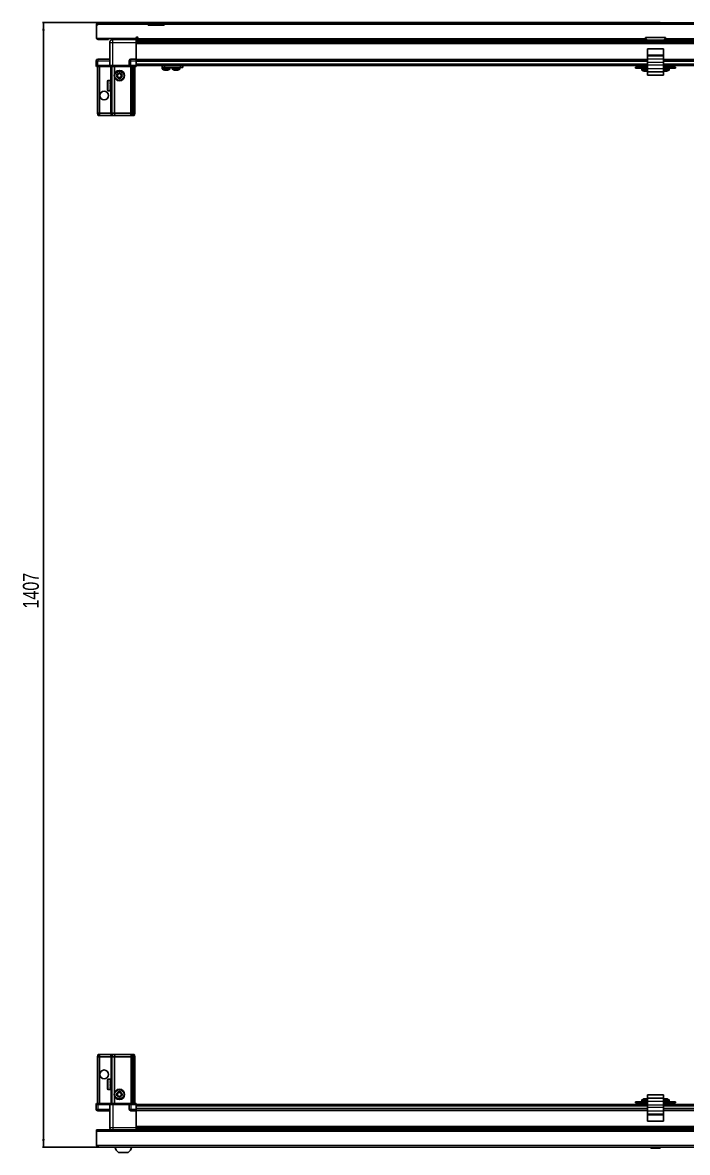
# Model space of a CAD drawing. Header units: millimetres. Extents: x 1219 to 6020, y -1044 to 1906.
# Drawn here: x 1283 to 2115, y -1044 to 369 of the extents above; entities that cross this region are included whole.
import ezdxf

# ---------------------------------------------------------------- set-up
doc = ezdxf.new("R2010")
doc.units = ezdxf.units.MM
doc.layers.add('FORMAT', color=7, linetype='Continuous')
doc.styles.add('SLDTEXTSTYLE0', font='TXT', dxfattribs={"width": 0.75})
doc.dimstyles.new('SLDDIMSTYLE0', dxfattribs={"dimtxt": 20, "dimasz": 10, "dimexe": 0, "dimexo": 0.0625, "dimgap": 5, "dimtad": 2, "dimdec": 1, "dimrnd": 1e-09, "dimzin": 12, "dimdsep": 46, "dimtxsty": 'SLDTEXTSTYLE0', "dimsah": 1, "dimcen": 0.09, "dimadec": 0, "dimazin": 3, "dimtfac": 1, "dimtofl": 0, "dimtmove": 0, "dimatfit": 3, "dimfxl": 0, "dimfrac": 2, "dimtolj": 1, "dimtzin": 12, "dimarcsym": 0})

# ---------------------------------------------------------------- blocks, each defined once
blk = doc.blocks.new('_D_10')
at = {"layer": 'FORMAT'}
for p, q in [((2068.9, 369.4), (1307.7, 369.4)), ((1308.7, 369.4), (1308.7, -1037.6)), ((1377.2, -1037.6), (1307.7, -1037.6))]:
    blk.add_line(p, q, dxfattribs=at)
for points in [[(1308.7, 369.4), (1307.1, 359.4), (1310.2, 359.4)], [(1308.7, -1037.6), (1310.2, -1027.6), (1307.1, -1027.6)]]:
    blk.add_solid(points, dxfattribs=at)
at = {"layer": 'FORMAT', "insert": (1282.9, -363.7), "char_height": 20, "attachment_point": 1, "rotation": 90, "style": 'SLDTEXTSTYLE0'}
blk.add_mtext('1407', dxfattribs=at)

msp = doc.modelspace()

# ---------------------------------------------------------------- linework, layer by layer
at = {"color": 7, "linetype": 'Continuous', "lineweight": 25}
for p, q in [((1376.76, 369.06), (1439.66, 369.06)), ((1400.02, 369.36), (1400.02, 369.06)), ((1400.02, 369.36), (1411.59, 369.36)), ((1411.59, 369.06), (1411.59, 369.36)), ((1439.66, 366.96), (1439.66, 369.06)), ((1439.66, 369.06), (1449.66, 369.06)), ((1449.66, 367.56), (1439.66, 367.56)), ((1449.66, 369.06), (1459.66, 369.06)), ((1459.66, 367.56), (1449.66, 367.56)), ((1459.66, 369.06), (2689.66, 369.06)), ((1459.66, 369.06), (1459.66, 366.96)), ((2068.87, 369.36), (2068.87, 369.06)), ((2068.87, 369.36), (2080.44, 369.36)), ((2080.44, 369.06), (2080.44, 369.36)), ((1376.16, 366.96), (1375.16, 366.96)), ((1375.16, 366.96), (1375.16, 366.06)), ((1375.16, 366.06), (1375.16, 349.56)), ((1376.16, 366.06), (1375.16, 366.06)), ((1376.16, 366.96), (1376.16, 366.06)), ((1439.66, 366.06), (1439.66, 366.96)), ((1459.66, 366.06), (1439.66, 366.06)), ((1459.66, 366.06), (1459.66, 366.96)), ((1375.16, 349.56), (1424.66, 349.56)), ((1377.26, 348.06), (1388.16, 348.06)), ((1390.16, 348.06), (1388.16, 348.06)), ((1390.16, 349.56), (1390.16, 348.06)), ((1391.66, 315.56), (1391.66, 344.56)), ((1395.41, 349.56), (1395.41, 348.06)), ((1424.66, 348.06), (1395.66, 348.06)), ((1421.91, 348.06), (1421.91, 349.56)), ((1424.66, 349.56), (1424.66, 350.41)), ((1424.66, 349.56), (1424.66, 348.06)), ((1424.66, 347.41), (1448.53, 347.41)), ((2724.66, 345.61), (1424.66, 345.61)), ((2724.66, 345.58), (1424.66, 345.58)), ((1424.66, 344.56), (1424.66, 323.56)), ((1426.66, 350.41), (1426.66, 349.66)), ((1426.66, 347.56), (1426.66, 349.66)), ((1426.66, 347.56), (2062.16, 347.56)), ((1443.16, 347.56), (1443.16, 347.41)), ((1443.32, 347.56), (1443.32, 347.41)), ((1443.53, 347.56), (1443.53, 347.41)), ((1444.08, 347.56), (1444.08, 347.41)), ((1444.49, 347.56), (1444.49, 347.41)), ((1445.38, 347.56), (1445.38, 347.41)), ((1445.96, 347.56), (1445.96, 347.41)), ((1447.1, 347.56), (1447.1, 347.41)), ((1447.8, 347.56), (1447.8, 347.41)), ((1448.53, 347.41), (1449.07, 347.41)), ((1449.07, 347.56), (1449.07, 347.41)), ((1449.07, 347.41), (1449.08, 347.41)), ((1449.08, 347.41), (1449.81, 347.41)), ((1449.26, 347.56), (1449.26, 347.41)), ((1449.76, 347.56), (1449.76, 347.41)), ((1449.81, 347.56), (1449.81, 347.41)), ((1449.81, 347.41), (1450.78, 347.41)), ((1449.81, 347.41), (1449.81, 347.41)), ((1450.78, 347.41), (2698.53, 347.41)), ((1451.1, 347.56), (1451.1, 347.41)), ((1451.12, 347.56), (1451.12, 347.41)), ((1451.81, 347.56), (1451.81, 347.41)), ((1452.99, 347.56), (1452.99, 347.41)), ((1453.6, 347.56), (1453.6, 347.41)), ((1454.55, 347.56), (1454.55, 347.41)), ((1455.01, 347.56), (1455.01, 347.41)), ((1455.63, 347.56), (1455.63, 347.41)), ((1455.89, 347.56), (1455.89, 347.41)), ((1456.13, 347.56), (1456.13, 347.41)), ((1456.16, 347.56), (1456.16, 347.41)), ((2087.16, 350.56), (2062.16, 350.56)), ((2062.16, 350.56), (2062.16, 349.66)), ((2062.16, 349.66), (2062.16, 347.56)), ((2084.16, 347.56), (2065.16, 347.56)), ((2087.16, 349.66), (2087.16, 350.56)), ((2087.16, 347.56), (2087.16, 349.66)), ((2087.16, 347.56), (2722.66, 347.56)), ((2084.66, 336.51), (2064.66, 336.51)), ((2064.66, 336.51), (2064.66, 328.78)), ((2064.66, 328.78), (2064.66, 327.34)), ((2064.66, 327.34), (2064.66, 323.57)), ((2084.66, 336.51), (2084.66, 328.78)), ((2084.66, 328.78), (2084.66, 327.34)), ((2084.66, 327.34), (2084.66, 323.57)), ((1374.66, 315.56), (1374.66, 321.56)), ((1374.66, 315.56), (1374.66, 315.22)), ((1376.66, 315.56), (1374.66, 315.56)), ((1374.66, 315.56), (1374.66, 315.22)), ((1374.66, 315.56), (1374.66, 315.56)), ((1374.66, 315.22), (1375.16, 314.36)), ((1374.66, 315.22), (1375.16, 314.36)), ((1375.16, 314.36), (1376.66, 314.36)), ((1376.16, 256.06), (1376.16, 314.36)), ((1391.66, 323.56), (1376.66, 323.56)), ((1376.66, 315.56), (1391.46, 315.56)), ((1391.46, 314.36), (1376.66, 314.36)), ((1378.66, 256.06), (1378.66, 314.36)), ((1391.46, 315.56), (1391.66, 315.56)), ((1391.66, 314.36), (1391.46, 314.36)), ((1391.66, 315.56), (1391.66, 314.36)), ((1391.66, 315.56), (1395.66, 315.56)), ((1395.66, 314.36), (1391.66, 314.36)), ((1394.16, 256.06), (1394.16, 314.36)), ((1395.66, 315.56), (1415.96, 315.56)), ((1415.96, 314.36), (1395.66, 314.36)), ((1397.66, 305.56), (1397.66, 314.36)), ((1415.96, 315.56), (1416.16, 315.56)), ((1416.16, 314.36), (1415.96, 314.36)), ((1416.16, 315.56), (1416.16, 321.56)), ((1416.16, 315.56), (1416.16, 314.36)), ((1418.16, 315.56), (1416.16, 315.56)), ((1416.16, 315.56), (1418.16, 315.56)), ((1416.16, 314.36), (1416.83, 314.36)), ((1424.66, 314.36), (1416.83, 314.36)), ((1424.66, 323.56), (1418.16, 323.56)), ((1418.16, 315.56), (1424.66, 315.56)), ((1418.16, 315.22), (1424.66, 315.22)), ((1419.16, 256.06), (1419.16, 314.36)), ((1420.16, 256.06), (1420.16, 314.36)), ((1421.66, 256.06), (1421.66, 314.36)), ((1423.16, 256.06), (1423.16, 314.36)), ((1424.66, 321.56), (1424.66, 323.56)), ((1424.66, 322.91), (2064.66, 322.91)), ((1424.66, 315.56), (1424.66, 321.56)), ((1424.66, 315.71), (2064.66, 315.71)), ((1424.66, 315.56), (1424.66, 315.22)), ((1424.66, 315.22), (1424.66, 314.36)), ((1457.11, 313.21), (1457.11, 315.71)), ((1460.11, 313.21), (1457.11, 313.21)), ((1457.46, 313.21), (1457.46, 311.3)), ((1460.11, 315.71), (1460.11, 313.21)), ((1480.31, 313.21), (1460.11, 313.21)), ((1466.96, 311.3), (1466.96, 313.21)), ((1469.91, 313.21), (1469.91, 311.3)), ((1469.96, 313.21), (1469.96, 311.3)), ((1479.46, 311.3), (1479.46, 313.21)), ((1480.31, 313.21), (1480.31, 315.71)), ((1483.31, 313.21), (1480.31, 313.21)), ((1483.31, 315.71), (1483.31, 313.21)), ((2049.66, 312.21), (2049.66, 313.71)), ((2049.66, 313.71), (2051.66, 313.71)), ((2051.66, 312.21), (2049.66, 312.21)), ((2051.66, 313.71), (2051.66, 312.21)), ((2051.66, 313.71), (2062.91, 313.71)), ((2051.66, 312.21), (2062.91, 312.21)), ((2057.41, 312.21), (2057.41, 310.3)), ((2059.66, 315.71), (2059.66, 313.71)), ((2062.91, 312.21), (2062.91, 313.71)), ((2062.91, 313.71), (2064.66, 313.71)), ((2064.66, 312.21), (2062.91, 312.21)), ((2064.66, 323.57), (2064.66, 319.24)), ((2064.66, 319.24), (2064.66, 316.01)), ((2064.66, 316.01), (2064.66, 311.69)), ((2064.66, 311.69), (2064.66, 307.71)), ((2084.66, 323.57), (2084.66, 319.24)), ((2084.66, 322.91), (2724.66, 322.91)), ((2084.66, 319.24), (2084.66, 316.01)), ((2084.66, 316.01), (2084.66, 311.69)), ((2084.66, 315.71), (2724.66, 315.71)), ((2084.66, 313.71), (2086.41, 313.71)), ((2086.41, 312.21), (2084.66, 312.21)), ((2084.66, 311.69), (2084.66, 307.71)), ((2086.41, 313.71), (2086.41, 312.21)), ((2086.41, 313.71), (2097.66, 313.71)), ((2086.41, 312.21), (2097.66, 312.21)), ((2089.66, 313.71), (2089.66, 315.71)), ((2091.91, 310.3), (2091.91, 312.21)), ((2097.66, 312.21), (2097.66, 313.71)), ((2097.66, 313.71), (2099.66, 313.71)), ((2099.66, 312.21), (2097.66, 312.21)), ((2099.66, 313.71), (2099.66, 312.21)), ((1392.66, 297.06), (1389.76, 297.06)), ((1392.16, 296.96), (1392.66, 296.96)), ((1392.16, 296.96), (1392.16, 296.8)), ((1392.66, 296.96), (1392.66, 297.06)), ((1392.66, 296.8), (1392.66, 296.96)), ((1397.66, 256.06), (1397.66, 300.56)), ((2084.66, 307.71), (2064.66, 307.71)), ((2064.66, 307.71), (2064.66, 303.71)), ((2084.66, 303.71), (2064.66, 303.71)), ((2084.66, 308.91), (2084.91, 308.83)), ((2084.66, 307.71), (2084.66, 303.71)), ((1388.96, 284.86), (1388.96, 296.26)), ((1389.76, 284.06), (1392.66, 284.06)), ((1392.16, 296.8), (1392.66, 296.8)), ((1392.16, 296.31), (1392.66, 296.31)), ((1392.16, 296.31), (1392.16, 295.93)), ((1392.16, 295.93), (1392.66, 295.93)), ((1392.16, 295.09), (1392.66, 295.09)), ((1392.16, 295.09), (1392.16, 294.53)), ((1392.16, 294.53), (1392.66, 294.53)), ((1392.16, 293.43), (1392.66, 293.43)), ((1392.16, 293.43), (1392.16, 292.75)), ((1392.16, 292.75), (1392.66, 292.75)), ((1392.16, 291.49), (1392.66, 291.49)), ((1392.16, 291.49), (1392.16, 290.75)), ((1392.16, 291.19), (1392.66, 291.19)), ((1392.16, 290.75), (1392.66, 290.75)), ((1392.16, 289.46), (1392.66, 289.46)), ((1392.16, 289.46), (1392.16, 288.74)), ((1392.16, 289.32), (1392.66, 289.32)), ((1392.16, 288.74), (1392.66, 288.74)), ((1392.16, 287.53), (1392.66, 287.53)), ((1392.16, 287.53), (1392.16, 286.9)), ((1392.16, 286.9), (1392.66, 286.9)), ((1392.16, 285.9), (1392.66, 285.9)), ((1392.16, 285.9), (1392.16, 285.42)), ((1392.16, 285.42), (1392.66, 285.42)), ((1392.16, 284.73), (1392.66, 284.73)), ((1392.16, 284.73), (1392.16, 284.44)), ((1392.16, 284.44), (1392.66, 284.44)), ((1392.16, 284.12), (1392.66, 284.12)), ((1392.16, 284.12), (1392.16, 284.06)), ((1392.16, 284.06), (1392.66, 284.06)), ((1392.66, 296.31), (1392.66, 296.8)), ((1392.66, 295.93), (1392.66, 296.31)), ((1392.66, 295.09), (1392.66, 295.93)), ((1392.66, 294.53), (1392.66, 295.09)), ((1392.76, 294.96), (1392.66, 294.96)), ((1392.66, 293.43), (1392.66, 294.53)), ((1392.66, 292.75), (1392.66, 293.43)), ((1392.66, 291.49), (1392.66, 292.75)), ((1392.66, 291.19), (1392.66, 291.49)), ((1392.66, 289.46), (1392.66, 290.75)), ((1392.66, 288.74), (1392.66, 289.32)), ((1392.66, 287.53), (1392.66, 288.74)), ((1392.66, 286.9), (1392.66, 287.53)), ((1392.66, 285.9), (1392.66, 286.9)), ((1392.66, 286.16), (1392.76, 286.16)), ((1392.66, 285.42), (1392.66, 285.9)), ((1392.66, 284.73), (1392.66, 285.42)), ((1392.66, 284.44), (1392.66, 284.73)), ((1392.66, 284.12), (1392.66, 284.44)), ((1392.66, 284.06), (1392.66, 284.12)), ((1392.66, 284.06), (1392.66, 284.06)), ((1392.76, 293.44), (1392.76, 294.96)), ((1392.76, 286.16), (1392.76, 293.44)), ((1393.64, 293.86), (1393.16, 294.56)), ((1393.16, 286.56), (1393.16, 294.56)), ((1393.16, 286.56), (1393.64, 287.25)), ((1394.12, 294.56), (1393.64, 293.86)), ((1393.64, 287.25), (1393.64, 293.86)), ((1393.64, 287.25), (1394.12, 286.56)), ((1394.16, 294.56), (1394.12, 294.56)), ((1394.12, 286.56), (1394.12, 294.56)), ((1394.12, 286.56), (1394.16, 286.56)), ((1378.66, 256.06), (1376.16, 256.06)), ((1376.16, 256.06), (1376.96, 253.06)), ((1393.16, 256.06), (1378.66, 256.06)), ((1378.66, 256.06), (1378.81, 253.06)), ((1394.16, 256.06), (1393.16, 256.06)), ((1397.66, 256.06), (1394.16, 256.06)), ((1394.16, 256.06), (1394.96, 253.06)), ((1418.16, 256.06), (1397.66, 256.06)), ((1397.99, 253.06), (1397.66, 256.06)), ((1419.16, 256.06), (1418.16, 256.06)), ((1420.16, 256.06), (1419.16, 256.06)), ((1419.96, 253.06), (1419.16, 256.06)), ((1421.66, 256.06), (1420.16, 256.06)), ((1420.7, 253.06), (1420.16, 256.06)), ((1421.2, 253.06), (1421.66, 256.06)), ((1423.16, 256.06), (1421.66, 256.06)), ((1422.35, 253.06), (1423.16, 256.06)), ((1376.96, 253.06), (1378.81, 253.06)), ((1378.81, 253.06), (1393.16, 253.06)), ((1393.16, 253.06), (1394.96, 253.06)), ((1394.96, 253.06), (1397.99, 253.06)), ((1397.99, 253.06), (1418.16, 253.06)), ((1418.16, 253.06), (1419.96, 253.06)), ((1419.96, 253.06), (1420.7, 253.06)), ((1420.7, 253.06), (1421.2, 253.06)), ((1421.2, 253.06), (1422.35, 253.06)), ((1376.16, -924.64), (1376.96, -921.64)), ((1376.16, -924.64), (1376.16, -982.94)), ((1378.66, -924.64), (1376.16, -924.64)), ((1376.96, -921.64), (1378.81, -921.64)), ((1378.66, -924.64), (1378.81, -921.64)), ((1378.66, -924.64), (1378.66, -982.94)), ((1393.16, -924.64), (1378.66, -924.64)), ((1378.81, -921.64), (1393.16, -921.64)), ((1393.16, -921.64), (1394.96, -921.64)), ((1394.16, -924.64), (1393.16, -924.64)), ((1394.16, -924.64), (1394.96, -921.64)), ((1394.16, -924.64), (1394.16, -982.94)), ((1397.66, -924.64), (1394.16, -924.64)), ((1394.96, -921.64), (1397.99, -921.64)), ((1397.99, -921.64), (1397.66, -924.64)), ((1397.66, -924.64), (1397.66, -969.14)), ((1418.16, -924.64), (1397.66, -924.64)), ((1397.99, -921.64), (1418.16, -921.64)), ((1418.16, -921.64), (1419.96, -921.64)), ((1419.16, -924.64), (1418.16, -924.64)), ((1419.96, -921.64), (1419.16, -924.64)), ((1419.16, -924.64), (1419.16, -982.94)), ((1420.16, -924.64), (1419.16, -924.64)), ((1419.96, -921.64), (1420.7, -921.64)), ((1420.7, -921.64), (1420.16, -924.64)), ((1420.16, -924.64), (1420.16, -982.94)), ((1421.66, -924.64), (1420.16, -924.64)), ((1420.7, -921.64), (1421.2, -921.64)), ((1421.2, -921.64), (1421.66, -924.64)), ((1421.2, -921.64), (1422.35, -921.64)), ((1421.66, -924.64), (1421.66, -982.94)), ((1423.16, -924.64), (1421.66, -924.64)), ((1422.35, -921.64), (1423.16, -924.64)), ((1423.16, -924.64), (1423.16, -982.94)), ((1388.96, -964.84), (1388.96, -953.44)), ((1392.16, -952.64), (1389.76, -952.64)), ((1392.16, -952.64), (1392.16, -952.65)), ((1392.16, -952.65), (1392.66, -952.65)), ((1392.16, -952.84), (1392.66, -952.84)), ((1392.16, -952.84), (1392.16, -953.06)), ((1392.16, -953.06), (1392.66, -953.06)), ((1392.16, -953.63), (1392.66, -953.63)), ((1392.16, -953.63), (1392.16, -954.06)), ((1392.16, -954.06), (1392.66, -954.06)), ((1392.16, -954.97), (1392.66, -954.97)), ((1392.16, -954.97), (1392.16, -955.56)), ((1392.16, -955.56), (1392.66, -955.56)), ((1392.16, -956.71), (1392.66, -956.71)), ((1392.16, -956.71), (1392.16, -957.41)), ((1392.16, -957.41), (1392.66, -957.41)), ((1392.16, -958.69), (1392.66, -958.69)), ((1392.16, -958.69), (1392.16, -959.43)), ((1392.16, -958.84), (1392.66, -958.84)), ((1392.16, -959.34), (1392.66, -959.34)), ((1392.16, -959.43), (1392.66, -959.43)), ((1392.16, -960.72), (1392.66, -960.72)), ((1392.16, -960.72), (1392.16, -961.42)), ((1392.66, -952.84), (1392.66, -952.65)), ((1392.66, -953.06), (1392.66, -952.84)), ((1392.66, -953.63), (1392.66, -953.06)), ((1392.66, -954.06), (1392.66, -953.63)), ((1392.66, -954.97), (1392.66, -954.06)), ((1392.76, -954.74), (1392.66, -954.74)), ((1392.66, -955.56), (1392.66, -954.97)), ((1392.66, -956.71), (1392.66, -955.56)), ((1392.66, -957.41), (1392.66, -956.71)), ((1392.66, -958.69), (1392.66, -957.41)), ((1392.66, -958.84), (1392.66, -958.69)), ((1392.66, -959.43), (1392.66, -959.34)), ((1392.66, -960.72), (1392.66, -959.43)), ((1392.66, -961.42), (1392.66, -960.72)), ((1392.76, -963.54), (1392.76, -954.74)), ((1393.64, -955.84), (1393.16, -955.14)), ((1393.16, -963.14), (1393.16, -955.14)), ((1394.12, -955.14), (1393.64, -955.84)), ((1393.64, -962.45), (1393.64, -955.84)), ((1394.16, -955.14), (1394.12, -955.14)), ((1394.12, -963.14), (1394.12, -955.14)), ((1389.76, -965.64), (1392.16, -965.64)), ((1392.16, -961.42), (1392.66, -961.42)), ((1392.16, -962.59), (1392.66, -962.59)), ((1392.16, -962.59), (1392.16, -963.19)), ((1392.16, -963.19), (1392.66, -963.19)), ((1392.16, -964.12), (1392.66, -964.12)), ((1392.16, -964.12), (1392.16, -964.57)), ((1392.16, -964.57), (1392.66, -964.57)), ((1392.16, -965.17), (1392.66, -965.17)), ((1392.16, -965.17), (1392.16, -965.41)), ((1392.16, -965.41), (1392.66, -965.41)), ((1392.16, -965.63), (1392.66, -965.63)), ((1392.16, -965.63), (1392.16, -965.64)), ((1392.16, -965.64), (1392.66, -965.64)), ((1392.66, -962.59), (1392.66, -961.42)), ((1392.66, -963.19), (1392.66, -962.59)), ((1392.66, -964.12), (1392.66, -963.19)), ((1392.66, -963.54), (1392.76, -963.54)), ((1392.66, -964.57), (1392.66, -964.12)), ((1392.66, -965.17), (1392.66, -964.57)), ((1392.66, -965.41), (1392.66, -965.17)), ((1392.66, -965.63), (1392.66, -965.41)), ((1392.66, -965.64), (1392.66, -965.63)), ((1393.16, -963.14), (1393.64, -962.45)), ((1393.64, -962.45), (1394.12, -963.14)), ((1394.12, -963.14), (1394.16, -963.14)), ((1397.66, -974.14), (1397.66, -982.94)), ((2064.66, -972.29), (2084.66, -972.29)), ((2064.66, -976.29), (2064.66, -972.29)), ((2084.66, -976.29), (2084.66, -972.29)), ((1375.16, -982.94), (1374.66, -983.81)), ((1374.66, -984.14), (1374.66, -983.81)), ((1374.66, -984.14), (1376.66, -984.14)), ((1374.66, -984.14), (1374.66, -990.14)), ((1376.66, -982.94), (1375.16, -982.94)), ((1376.66, -982.94), (1391.46, -982.94)), ((1391.46, -984.14), (1376.66, -984.14)), ((1376.66, -984.14), (1391.46, -984.14)), ((1391.46, -982.94), (1391.66, -982.94)), ((1391.66, -984.14), (1391.46, -984.14)), ((1391.66, -984.14), (1391.66, -982.94)), ((1391.66, -982.94), (1395.66, -982.94)), ((1395.66, -984.14), (1391.66, -984.14)), ((1391.66, -984.14), (1391.66, -1013.14)), ((1395.66, -982.94), (1415.96, -982.94)), ((1415.96, -984.14), (1395.66, -984.14)), ((1415.96, -982.94), (1416.16, -982.94)), ((1416.16, -984.14), (1415.96, -984.14)), ((1416.16, -984.14), (1416.16, -982.94)), ((1416.83, -982.94), (1416.16, -982.94)), ((1416.16, -984.14), (1418.16, -984.14)), ((1416.16, -984.14), (1416.16, -990.14)), ((1416.83, -982.94), (1424.66, -982.94)), ((1424.66, -983.81), (1418.16, -983.81)), ((1424.66, -984.14), (1418.16, -984.14)), ((1418.16, -984.14), (1424.66, -984.14)), ((1424.66, -982.94), (1424.66, -983.81)), ((1424.66, -983.81), (1424.66, -983.81)), ((1424.66, -984.14), (1424.66, -983.81)), ((1424.66, -984.14), (1424.66, -984.14)), ((1424.66, -984.14), (1424.66, -990.14)), ((2064.66, -984.29), (1424.66, -984.29)), ((2049.66, -982.29), (2049.66, -980.79)), ((2049.66, -980.79), (2051.66, -980.79)), ((2051.66, -982.29), (2049.66, -982.29)), ((2051.66, -980.79), (2051.66, -982.29)), ((2062.91, -980.79), (2051.66, -980.79)), ((2062.91, -982.29), (2051.66, -982.29)), ((2057.41, -978.89), (2057.41, -980.79)), ((2059.66, -982.29), (2059.66, -984.29)), ((2062.91, -982.29), (2062.91, -980.79)), ((2062.91, -980.79), (2064.66, -980.79)), ((2064.66, -982.29), (2062.91, -982.29)), ((2063.33, -977.31), (2063.33, -977.31)), ((2064.66, -976.29), (2084.66, -976.29)), ((2064.66, -980.28), (2064.66, -976.29)), ((2064.66, -984.6), (2064.66, -980.28)), ((2064.66, -987.83), (2064.66, -984.6)), ((2064.66, -992.15), (2064.66, -987.83)), ((2084.66, -980.28), (2084.66, -976.29)), ((2084.66, -984.6), (2084.66, -980.28)), ((2084.66, -980.79), (2086.41, -980.79)), ((2086.41, -982.29), (2084.66, -982.29)), ((2724.66, -984.29), (2084.66, -984.29)), ((2084.66, -987.83), (2084.66, -984.6)), ((2084.66, -992.15), (2084.66, -987.83)), ((2086.41, -980.79), (2086.41, -982.29)), ((2097.66, -980.79), (2086.41, -980.79)), ((2097.66, -982.29), (2086.41, -982.29)), ((2088.33, -977.31), (2088.33, -977.31)), ((2089.66, -984.29), (2089.66, -982.29)), ((2091.91, -980.79), (2091.91, -978.89)), ((2097.66, -982.29), (2097.66, -980.79)), ((2097.66, -980.79), (2099.66, -980.79)), ((2099.66, -982.29), (2097.66, -982.29)), ((2099.66, -980.79), (2099.66, -982.29)), ((1391.66, -992.14), (1376.66, -992.14)), ((1424.66, -992.14), (1418.16, -992.14)), ((1424.66, -990.14), (1424.66, -992.14)), ((2064.66, -991.49), (1424.66, -991.49)), ((1424.66, -1013.14), (1424.66, -992.14)), ((2064.66, -995.93), (2064.66, -992.15)), ((2064.66, -997.37), (2064.66, -995.93)), ((2064.66, -1005.09), (2064.66, -997.37)), ((2724.66, -991.49), (2084.66, -991.49)), ((2084.66, -995.93), (2084.66, -992.15)), ((2084.66, -997.37), (2084.66, -995.93)), ((2084.66, -1005.09), (2084.66, -997.37)), ((1375.16, -1016.14), (2774.16, -1016.14)), ((1375.16, -1018.24), (1375.16, -1016.14)), ((1390.16, -1016.04), (1377.26, -1016.04)), ((1390.16, -1016.04), (1390.16, -1016.14)), ((1424.66, -1014.17), (2724.66, -1014.17)), ((1424.66, -1014.2), (2724.66, -1014.2)), ((1448.53, -1015.99), (1424.66, -1015.99)), ((1443.16, -1016.14), (1443.16, -1015.99)), ((1443.2, -1016.14), (1443.2, -1015.99)), ((1443.47, -1016.14), (1443.47, -1015.99)), ((1443.73, -1016.14), (1443.73, -1015.99)), ((1444.38, -1016.14), (1444.38, -1015.99)), ((1444.84, -1016.14), (1444.84, -1015.99)), ((1445.81, -1016.14), (1445.81, -1015.99)), ((1446.43, -1016.14), (1446.43, -1015.99)), ((1447.62, -1016.14), (1447.62, -1015.99)), ((1448.28, -1016.14), (1448.28, -1015.99)), ((1448.33, -1016.14), (1448.33, -1015.99)), ((1449.62, -1015.99), (1448.53, -1015.99)), ((1450.35, -1015.99), (1449.62, -1015.99)), ((1449.62, -1016.14), (1449.62, -1015.99)), ((1449.62, -1015.99), (1449.62, -1015.99)), ((1449.63, -1016.14), (1449.63, -1015.99)), ((1450.13, -1016.14), (1450.13, -1015.99)), ((1450.36, -1015.99), (1450.35, -1015.99)), ((1450.36, -1016.14), (1450.36, -1015.99)), ((1450.78, -1015.99), (1450.36, -1015.99)), ((2698.53, -1015.99), (1450.78, -1015.99)), ((1451.63, -1016.14), (1451.63, -1015.99)), ((1452.32, -1016.14), (1452.32, -1015.99)), ((1453.45, -1016.14), (1453.45, -1015.99)), ((1454.02, -1016.14), (1454.02, -1015.99)), ((1454.9, -1016.14), (1454.9, -1015.99)), ((1455.3, -1016.14), (1455.3, -1015.99)), ((1455.83, -1016.14), (1455.83, -1015.99)), ((1456.02, -1016.14), (1456.02, -1015.99)), ((1456.16, -1016.14), (1456.16, -1015.99)), ((2064.66, -1005.09), (2084.66, -1005.09)), ((1375.16, -1035.54), (1375.16, -1018.24)), ((1377.26, -1035.54), (1375.16, -1035.54)), ((1377.26, -1035.54), (1377.26, -1037.64)), ((2772.06, -1037.64), (1377.26, -1037.64)), ((1402.66, -1044.24), (1414.66, -1044.24)), ((2069.86, -1037.64), (2068.87, -1038.63)), ((2068.87, -1038.63), (2068.87, -1039.14)), ((2080.44, -1038.63), (2068.87, -1038.63)), ((2080.44, -1039.14), (2068.87, -1039.14)), ((2080.44, -1038.63), (2079.46, -1037.64)), ((2080.44, -1039.14), (2080.44, -1038.63))]:
    msp.add_line(p, q, dxfattribs=at)
at = {"color": 8, "linetype": 'Continuous', "lineweight": 18}
for p, q in [((1449.66, 367.56), (1449.66, 369.06)), ((1439.66, 366.96), (1376.16, 366.96)), ((2689.66, 366.96), (1459.66, 366.96)), ((1377.26, 349.56), (1377.26, 348.06)), ((1388.16, 348.06), (1388.16, 349.56)), ((1395.66, 344.56), (1424.66, 344.56)), ((1395.66, 315.56), (1395.66, 344.56)), ((1424.66, 348.06), (1426.66, 348.06)), ((2724.66, 346.82), (1424.66, 346.82)), ((1424.66, 344.37), (2724.66, 344.37)), ((2724.66, 342.96), (1424.66, 342.96)), ((1426.66, 349.66), (2062.16, 349.66)), ((2062.16, 348.06), (2063.5, 348.06)), ((2085.82, 348.06), (2087.16, 348.06)), ((2087.16, 349.66), (2722.66, 349.66)), ((2084.66, 328.78), (2064.66, 328.78)), ((2084.66, 327.34), (2064.66, 327.34)), ((1374.66, 321.56), (1376.66, 321.56)), ((1376.66, 323.56), (1376.66, 321.56)), ((1376.66, 321.56), (1391.66, 321.56)), ((1376.66, 315.56), (1376.66, 321.56)), ((1376.66, 315.56), (1376.66, 314.36)), ((1391.46, 314.36), (1391.46, 315.56)), ((1393.16, 294.56), (1393.16, 314.36)), ((1395.66, 315.56), (1395.66, 314.36)), ((1415.96, 314.36), (1415.96, 315.56)), ((1416.16, 321.56), (1418.16, 321.56)), ((1418.16, 321.56), (1418.16, 323.56)), ((1418.16, 321.56), (1424.66, 321.56)), ((1418.16, 315.56), (1418.16, 321.56)), ((1418.16, 315.56), (1418.16, 315.22)), ((1418.16, 256.06), (1418.16, 314.36)), ((1424.66, 323.56), (2064.66, 323.56)), ((1424.66, 320.91), (2064.66, 320.91)), ((1424.66, 317.71), (2064.66, 317.71)), ((1466.96, 311.3), (1457.46, 311.3)), ((1469.96, 311.3), (1469.91, 311.3)), ((1479.46, 311.3), (1469.96, 311.3)), ((2084.66, 323.57), (2064.66, 323.57)), ((2084.66, 319.24), (2064.66, 319.24)), ((2084.66, 316.01), (2064.66, 316.01)), ((2084.66, 311.69), (2064.66, 311.69)), ((2084.66, 323.56), (2724.66, 323.56)), ((2084.66, 320.91), (2724.66, 320.91)), ((2084.66, 317.71), (2724.66, 317.71)), ((1389.76, 284.06), (1389.76, 297.06)), ((1466.76, 310.93), (1457.65, 310.93)), ((1470.15, 310.93), (1470.1, 310.93)), ((1479.26, 310.93), (1470.15, 310.93)), ((2064.66, 310.3), (2057.41, 310.3)), ((2064.66, 309.93), (2057.6, 309.93)), ((2091.91, 310.3), (2084.66, 310.3)), ((2091.71, 309.93), (2084.66, 309.93)), ((1393.16, 256.06), (1393.16, 286.56)), ((1393.16, 256.06), (1393.16, 253.06)), ((1418.16, 253.06), (1418.16, 256.06)), ((1393.16, -924.64), (1393.16, -921.64)), ((1393.16, -924.64), (1393.16, -955.14)), ((1418.16, -921.64), (1418.16, -924.64)), ((1418.16, -924.64), (1418.16, -982.94)), ((1389.76, -965.64), (1389.76, -952.64)), ((1393.16, -963.14), (1393.16, -982.94)), ((1376.66, -984.14), (1376.66, -982.94)), ((1376.66, -984.14), (1376.66, -990.14)), ((1391.46, -984.14), (1391.46, -982.94)), ((1395.66, -984.14), (1395.66, -982.94)), ((1395.66, -984.14), (1395.66, -1013.14)), ((1415.96, -984.14), (1415.96, -982.94)), ((1418.16, -984.14), (1418.16, -983.81)), ((1418.16, -984.14), (1418.16, -990.14)), ((1424.66, -984.14), (1424.66, -983.81)), ((2064.66, -986.29), (1424.66, -986.29)), ((2064.66, -989.49), (1424.66, -989.49)), ((2057.41, -978.89), (2062.16, -978.89)), ((2057.6, -978.52), (2062.16, -978.52)), ((2062.16, -978.52), (2064.66, -978.52)), ((2062.16, -978.89), (2064.66, -978.89)), ((2064.66, -980.28), (2084.66, -980.28)), ((2064.66, -984.6), (2084.66, -984.6)), ((2064.66, -987.83), (2084.66, -987.83)), ((2084.66, -978.52), (2087.16, -978.52)), ((2084.66, -978.89), (2087.16, -978.89)), ((2724.66, -986.29), (2084.66, -986.29)), ((2724.66, -989.49), (2084.66, -989.49)), ((2087.16, -978.52), (2091.71, -978.52)), ((2087.16, -978.89), (2091.91, -978.89)), ((1374.66, -990.14), (1376.66, -990.14)), ((1376.66, -990.14), (1391.66, -990.14)), ((1376.66, -992.14), (1376.66, -990.14)), ((1416.16, -990.14), (1418.16, -990.14)), ((1418.16, -990.14), (1424.66, -990.14)), ((1418.16, -990.14), (1418.16, -992.14)), ((2064.66, -992.14), (1424.66, -992.14)), ((2064.66, -992.15), (2084.66, -992.15)), ((2064.66, -995.93), (2084.66, -995.93)), ((2064.66, -997.37), (2084.66, -997.37)), ((2724.66, -992.14), (2084.66, -992.14)), ((1377.26, -1016.14), (1377.26, -1016.04)), ((1395.66, -1013.14), (1424.66, -1013.14)), ((1424.66, -1011.55), (2724.66, -1011.55)), ((2724.66, -1012.96), (1424.66, -1012.96)), ((1424.66, -1015.41), (2724.66, -1015.41)), ((2774.16, -1018.24), (1375.16, -1018.24)), ((2772.06, -1035.54), (1377.26, -1035.54))]:
    msp.add_line(p, q, dxfattribs=at)
at = {"color": 7, "linetype": 'Continuous', "lineweight": 25, "flags": 128}
for points in [[(2064.66, -977.5), (2064.65, -977.49), (2064.33, -977.4)], [(2085.01, -977.39), (2084.69, -977.49), (2084.66, -977.5)], [(1377.26, -1016.04), (1376.85, -1016.09), (1376.62, -1016.14)]]:
    msp.add_lwpolyline(points, dxfattribs=at)
at = {"color": 7, "linetype": 'Continuous', "lineweight": 25}
for centre, radius in [((1403.66, 303.06), 6.5), ((1403.66, 303.06), 3.46), ((1384.66, 278.06), 5.5), ((1384.66, -946.64), 5.5), ((1403.66, -971.64), 6.5), ((1403.66, -971.64), 3.46)]:
    msp.add_circle(centre, radius, dxfattribs=at)
at = {"color": 8, "linetype": 'Continuous', "lineweight": 18}
for centre in [(1403.66, 303.06), (1403.66, -971.64)]:
    msp.add_circle(centre, 5.7, dxfattribs=at)
at = {"color": 7, "linetype": 'Continuous', "lineweight": 25}
for centre, radius, start, end in [((1377.26, 350.16), 2.1, 196.60155, 270), ((1425.66, 350.41), 1, 0, 180), ((2065.16, 350.56), 3, 180, 270), ((2084.16, 350.56), 3, 270, 360), ((1376.66, 321.56), 2, 90, 180), ((1418.16, 321.56), 2, 90, 180), ((1457.91, 311.3), 0.45, 180, 235.28209), ((1466.51, 311.3), 0.45, 304.71791, 0), ((1470.36, 311.3), 0.45, 180, 235.28209), ((1470.41, 311.3), 0.45, 180, 235.28209), ((1479.01, 311.3), 0.45, 304.71791, 0), ((1389.76, 296.26), 0.8, 90, 180), ((1403.66, 303.06), 2.5, 134.92207, 194.92207), ((1403.66, 303.06), 2.5, 194.92207, 254.92207), ((1403.66, 303.06), 2.5, 74.92207, 134.92207), ((1403.66, 303.06), 2.5, 254.92207, 314.92207), ((1403.66, 303.06), 2.5, 14.92207, 74.92207), ((1403.66, 303.06), 2.5, 314.92207, 14.92207), ((1462.21, 317.51), 8, 235.28209, 258.9392), ((1462.21, 317.51), 8, 281.00757, 304.71791), ((1474.66, 317.51), 8, 235.28209, 255.8287), ((1474.71, 317.51), 8, 235.28209, 259.06255), ((1474.71, 317.51), 8, 280.87532, 304.71791), ((2057.86, 310.3), 0.45, 180, 235.28209), ((2062.16, 316.51), 8, 235.28209, 259.10263), ((2062.16, 316.51), 8, 280.79755, 288.20996), ((2087.16, 316.51), 8, 286.33055, 304.71791), ((2091.46, 310.3), 0.45, 304.71791, 0), ((1389.76, 284.86), 0.8, 180, 270), ((1393.16, 294.96), 0.4, 180, 270), ((1393.16, 286.16), 0.4, 90, 180), ((1389.76, -953.44), 0.8, 90, 180), ((1393.16, -954.74), 0.4, 180, 270), ((1389.76, -964.84), 0.8, 180, 270), ((1393.16, -963.54), 0.4, 90, 180), ((1403.66, -971.64), 2.5, 147.37605, 207.37605), ((1403.66, -971.64), 2.5, 207.37605, 267.37605), ((1403.66, -971.64), 2.5, 87.37605, 147.37605), ((1403.66, -971.64), 2.5, 267.37605, 327.37605), ((1403.66, -971.64), 2.5, 27.37605, 87.37605), ((1403.66, -971.64), 2.5, 327.37605, 27.37605), ((2057.86, -978.89), 0.45, 124.71791, 180), ((2062.16, -985.09), 8, 105.59831, 124.71791), ((2087.16, -985.09), 8, 55.28209, 74.20809), ((2091.46, -978.89), 0.45, 0, 55.28209), ((1376.66, -990.14), 2, 180, 270), ((1418.16, -990.14), 2, 180, 270), ((1377.26, -1035.54), 2.1, 180, 270), ((1377.26, -1035.54), 0.6, 180, 270), ((1409.68, -1034.62), 11.91, 194.70035, 233.8734), ((1407.63, -1034.62), 11.91, 306.1266, 345.29965)]:
    msp.add_arc(centre, radius, start, end, dxfattribs=at)
for centre, start_param, end_param in [((1418.16, 311.76), 0, 0.7227342), ((1418.16, -980.35), 2.4188584, 3.1415927)]:
    msp.add_ellipse(centre, major_axis=(0, 3.46), ratio=0.5773503, start_param=start_param, end_param=end_param, dxfattribs=at)
for points, knots in [([(1376.78, 368.97), (1376.69, 368.96), (1376.36, 368.91), (1375.87, 368.58), (1375.4, 368.03), (1375.18, 367.45), (1375.16, 367.08), (1375.16, 366.96)], [0, 0, 0, 0, 0.09796676, 0.35374469, 0.6095195, 0.86529422, 1, 1, 1, 1]), ([(1376.16, 366.96), (1376.2, 367.21), (1376.29, 367.7), (1376.43, 368.34), (1376.56, 368.81), (1376.67, 369.03), (1376.73, 369.05), (1376.76, 369.06)], [0, 0, 0, 0, 0.2302553, 0.4485219, 0.6667858, 0.8850496, 1, 1, 1, 1]), ([(1391.66, 344.56), (1391.7, 345), (1391.78, 345.67), (1392.21, 346.49), (1392.66, 347.05), (1393.22, 347.5), (1394.04, 347.94), (1394.72, 348.01), (1395.16, 348.06)], [0, 0, 0, 0, 0.2394568, 0.3683607, 0.5, 0.6316393, 0.7605432, 1, 1, 1, 1]), ([(1395.66, 348.06), (1395.59, 348.06), (1395.46, 348.06), (1395.3, 348.06), (1395.18, 348.06), (1395.16, 348.06), (1395.16, 348.06)], [0, 0, 0, 0, 0.2493943, 0.5003335, 0.7501667, 1, 1, 1, 1]), ([(1424.66, 344.56), (1424.66, 344.95), (1424.66, 345.74), (1424.66, 346.78), (1424.66, 347.58), (1424.66, 348), (1424.66, 348.04), (1424.66, 348.06)], [0, 0, 0, 0, 0.2146939, 0.4293877, 0.6440816, 0.8587754, 1, 1, 1, 1]), ([(1400.87, 303.81), (1401.24, 304.17), (1401.92, 304.85), (1402.6, 305.53), (1402.91, 305.84)], [0, 0, 0, 0, 0.5346859, 1, 1, 1, 1]), ([(1401.61, 301.02), (1401.52, 301.35), (1401.31, 302.15), (1401.06, 303.11), (1400.9, 303.69), (1400.87, 303.81)], [0, 0, 0, 0, 0.3629006, 0.8668753, 1, 1, 1, 1]), ([(1404.4, 300.27), (1403.9, 300.4), (1402.97, 300.65), (1402.04, 300.9), (1401.61, 301.02)], [0, 0, 0, 0, 0.53468586, 1, 1, 1, 1]), ([(1402.91, 305.84), (1403.41, 305.71), (1404.34, 305.46), (1405.27, 305.21), (1405.7, 305.09)], [0, 0, 0, 0, 0.5346859, 1, 1, 1, 1]), ([(1406.44, 302.3), (1406.08, 301.94), (1405.4, 301.26), (1404.72, 300.58), (1404.4, 300.27)], [0, 0, 0, 0, 0.5346859, 1, 1, 1, 1]), ([(1405.7, 305.09), (1405.73, 304.97), (1405.89, 304.39), (1406.14, 303.43), (1406.36, 302.64), (1406.44, 302.3)], [0, 0, 0, 0, 0.1331247, 0.6370994, 1, 1, 1, 1]), ([(1460.71, 309.65), (1460.71, 309.65), (1460.71, 309.64), (1460.57, 309.68), (1460.39, 309.73), (1460.24, 309.78), (1460.17, 309.82), (1460.15, 309.83), (1460.16, 309.83), (1460.17, 309.83), (1460.19, 309.82), (1460.26, 309.81), (1460.55, 309.74), (1460.93, 309.67), (1461.34, 309.64), (1461.62, 309.67), (1461.77, 309.73), (1461.88, 309.8), (1461.95, 309.82), (1461.97, 309.83), (1462, 309.83), (1462.02, 309.83), (1462.06, 309.82), (1462.16, 309.79), (1462.32, 309.72), (1462.54, 309.66), (1462.84, 309.64), (1463.18, 309.66), (1463.49, 309.71), (1463.73, 309.76), (1463.84, 309.79), (1463.93, 309.81), (1463.98, 309.82), (1464.02, 309.83), (1464.03, 309.83), (1464.04, 309.83), (1464.04, 309.83)], [0, 0, 0, 0, 0.02609806, 0.07983731, 0.13720457, 0.17835712, 0.1990393, 0.20333955, 0.20768945, 0.21072293, 0.21454384, 0.22147953, 0.24860164, 0.35577715, 0.40489702, 0.45442268, 0.54604997, 0.59140385, 0.59711865, 0.60132508, 0.60438175, 0.60744379, 0.6119905, 0.62422862, 0.67851933, 0.75975016, 0.80430476, 0.84902576, 0.92362505, 0.95135982, 0.96870753, 0.97999594, 0.99114211, 0.99547316, 0.99884503, 1, 1, 1, 1]), ([(1464.04, 309.83), (1464.04, 309.83), (1464.05, 309.83), (1464.05, 309.82), (1464.01, 309.79), (1463.87, 309.72), (1463.73, 309.67), (1463.68, 309.64), (1463.72, 309.65), (1463.74, 309.65)], [0, 0, 0, 0, 0.0151829, 0.0365363, 0.0956997, 0.3601423, 0.6752387, 0.8745348, 1, 1, 1, 1]), ([(1473.19, 309.65), (1473.2, 309.65), (1473.22, 309.65), (1473.07, 309.69), (1472.92, 309.76), (1472.8, 309.81), (1472.8, 309.83), (1472.8, 309.83), (1472.81, 309.83), (1472.84, 309.82), (1472.93, 309.81), (1473.27, 309.73), (1473.69, 309.65), (1474.13, 309.64), (1474.35, 309.68), (1474.51, 309.73), (1474.63, 309.78), (1474.71, 309.82), (1474.76, 309.83), (1474.79, 309.83), (1474.81, 309.83), (1474.84, 309.82), (1474.9, 309.81), (1475.03, 309.74), (1475.18, 309.67), (1475.49, 309.64), (1475.87, 309.67), (1476.26, 309.73), (1476.56, 309.8), (1476.67, 309.82), (1476.69, 309.83), (1476.7, 309.83), (1476.71, 309.83), (1476.71, 309.82), (1476.65, 309.79), (1476.47, 309.72), (1476.27, 309.66), (1476.23, 309.65), (1476.22, 309.65)], [0, 0, 0, 0, 0.0283629, 0.0806823, 0.1383562, 0.1672924, 0.1709175, 0.1737955, 0.1766977, 0.1800498, 0.1863992, 0.2130773, 0.319019, 0.3539804, 0.3992833, 0.4476446, 0.4823368, 0.4997721, 0.5033973, 0.5070643, 0.5096216, 0.5128427, 0.5186896, 0.5415539, 0.6319042, 0.6733129, 0.7150637, 0.7923067, 0.8305407, 0.8353583, 0.8389044, 0.8414812, 0.8440625, 0.8478955, 0.8582124, 0.9039802, 0.9724588, 1, 1, 1, 1]), ([(2060.65, 308.65), (2060.65, 308.65), (2060.66, 308.65), (2060.53, 308.68), (2060.34, 308.75), (2060.21, 308.81), (2060.2, 308.82), (2060.2, 308.83), (2060.21, 308.83), (2060.23, 308.83), (2060.28, 308.82), (2060.48, 308.77), (2060.81, 308.7), (2061.23, 308.65), (2061.57, 308.65), (2061.79, 308.69), (2061.95, 308.76), (2062.06, 308.81), (2062.13, 308.83), (2062.15, 308.83), (2062.17, 308.83), (2062.2, 308.82), (2062.27, 308.81), (2062.43, 308.73), (2062.61, 308.65), (2063.01, 308.64), (2063.33, 308.68), (2063.65, 308.73), (2063.89, 308.78), (2064.03, 308.82), (2064.08, 308.83), (2064.1, 308.83), (2064.11, 308.83), (2064.12, 308.82), (2064.1, 308.81), (2063.95, 308.74), (2063.76, 308.68), (2063.64, 308.64), (2063.66, 308.65), (2063.66, 308.65)], [0, 0, 0, 0, 0.0107986, 0.0543621, 0.1370986, 0.1577299, 0.1615047, 0.1653161, 0.1678592, 0.1703965, 0.1748191, 0.1884464, 0.2519024, 0.3158484, 0.35385, 0.4061453, 0.4637925, 0.4927153, 0.4963388, 0.4992154, 0.5021163, 0.5054668, 0.5118133, 0.5384791, 0.6443718, 0.679317, 0.724599, 0.772938, 0.8076141, 0.8250414, 0.8286649, 0.8323302, 0.8348863, 0.8381059, 0.84395, 0.8668038, 0.9571124, 0.9985019, 1, 1, 1, 1]), ([(2084.91, 308.83), (2084.91, 308.83), (2084.91, 308.83), (2084.92, 308.82), (2084.98, 308.81), (2085.28, 308.73), (2085.67, 308.65), (2085.93, 308.64), (2085.99, 308.68), (2085.99, 308.73), (2085.98, 308.78), (2085.98, 308.82), (2086.01, 308.83), (2086.02, 308.83), (2086.04, 308.83), (2086.07, 308.82), (2086.15, 308.81), (2086.4, 308.74), (2086.72, 308.67), (2087.15, 308.64), (2087.55, 308.67), (2087.88, 308.73), (2088.12, 308.8), (2088.24, 308.82), (2088.26, 308.83), (2088.28, 308.83), (2088.3, 308.83), (2088.32, 308.82), (2088.35, 308.79), (2088.32, 308.72), (2088.33, 308.66), (2088.45, 308.64), (2088.69, 308.66), (2088.95, 308.71), (2089.17, 308.76), (2089.27, 308.79), (2089.34, 308.81), (2089.38, 308.82), (2089.4, 308.83), (2089.41, 308.83), (2089.41, 308.83), (2089.41, 308.83)], [0, 0, 0, 0, 0.00194946, 0.00530077, 0.01164856, 0.03832017, 0.14423596, 0.17918874, 0.22448056, 0.27283008, 0.30751373, 0.32494482, 0.3285691, 0.33223522, 0.33479185, 0.33801215, 0.34385759, 0.3667163, 0.45704456, 0.49844311, 0.54018368, 0.61740779, 0.65563235, 0.66044883, 0.66399404, 0.66657022, 0.66915092, 0.67298293, 0.68329729, 0.72905388, 0.79751578, 0.8350667, 0.87275787, 0.93563066, 0.95900573, 0.97362649, 0.98314044, 0.99253451, 0.99618474, 0.99902659, 1, 1, 1, 1]), ([(1400.77, -971.51), (1401.05, -971.08), (1401.57, -970.27), (1402.09, -969.46), (1402.33, -969.08)], [0, 0, 0, 0, 0.5346859, 1, 1, 1, 1]), ([(1402.1, -974.08), (1402.04, -973.96), (1401.77, -973.43), (1401.31, -972.55), (1400.93, -971.82), (1400.77, -971.51)], [0, 0, 0, 0, 0.13312467, 0.63709944, 1, 1, 1, 1]), ([(1404.98, -974.21), (1404.47, -974.18), (1403.51, -974.14), (1402.55, -974.1), (1402.1, -974.08)], [0, 0, 0, 0, 0.5346859, 1, 1, 1, 1]), ([(1402.33, -969.08), (1402.85, -969.1), (1403.81, -969.15), (1404.77, -969.19), (1405.21, -969.21)], [0, 0, 0, 0, 0.5346859, 1, 1, 1, 1]), ([(1406.54, -971.78), (1406.26, -972.21), (1405.74, -973.02), (1405.23, -973.83), (1404.98, -974.21)], [0, 0, 0, 0, 0.5346859, 1, 1, 1, 1]), ([(1405.21, -969.21), (1405.37, -969.52), (1405.75, -970.25), (1406.21, -971.13), (1406.48, -971.67), (1406.54, -971.78)], [0, 0, 0, 0, 0.3629006, 0.8668753, 1, 1, 1, 1]), ([(2064.41, -977.42), (2064.41, -977.42), (2064.4, -977.42), (2064.38, -977.41), (2064.26, -977.38), (2063.99, -977.31), (2063.69, -977.25), (2063.46, -977.23), (2063.32, -977.25), (2063.33, -977.31), (2063.34, -977.38), (2063.33, -977.4), (2063.31, -977.41), (2063.29, -977.42), (2063.28, -977.42), (2063.25, -977.42), (2063.2, -977.41), (2062.99, -977.35), (2062.73, -977.29), (2062.37, -977.24), (2062.05, -977.23), (2061.67, -977.27), (2061.37, -977.34), (2061.14, -977.4), (2061.07, -977.41), (2061.05, -977.42), (2061.03, -977.42), (2061.01, -977.42), (2060.99, -977.41), (2060.97, -977.36), (2061, -977.29), (2060.96, -977.24), (2060.76, -977.24), (2060.46, -977.28), (2060.17, -977.35), (2059.96, -977.4), (2059.92, -977.41), (2059.92, -977.41)], [0, 0, 0, 0, 0.0028392, 0.0068323, 0.0178959, 0.0673466, 0.1262697, 0.1635381, 0.201111, 0.28293, 0.3109228, 0.3249617, 0.3307219, 0.3335843, 0.3364739, 0.3389857, 0.3437038, 0.3589427, 0.4317291, 0.4788261, 0.5135617, 0.5573693, 0.6405693, 0.6613161, 0.6651121, 0.6689448, 0.6715022, 0.6740537, 0.6785011, 0.6922047, 0.7560162, 0.8203204, 0.8585349, 0.9111231, 0.9690933, 0.9981781, 1, 1, 1, 1]), ([(2089.41, -977.42), (2089.41, -977.42), (2089.4, -977.42), (2089.38, -977.41), (2089.26, -977.38), (2088.99, -977.31), (2088.69, -977.25), (2088.46, -977.23), (2088.32, -977.25), (2088.33, -977.31), (2088.34, -977.38), (2088.33, -977.4), (2088.31, -977.41), (2088.29, -977.42), (2088.28, -977.42), (2088.25, -977.42), (2088.2, -977.41), (2087.99, -977.35), (2087.73, -977.29), (2087.37, -977.24), (2087.05, -977.23), (2086.67, -977.27), (2086.37, -977.34), (2086.14, -977.4), (2086.07, -977.41), (2086.05, -977.42), (2086.03, -977.42), (2086.01, -977.42), (2085.99, -977.41), (2085.97, -977.36), (2086, -977.29), (2085.96, -977.24), (2085.76, -977.24), (2085.46, -977.28), (2085.17, -977.35), (2084.96, -977.4), (2084.92, -977.41), (2084.92, -977.41)], [0, 0, 0, 0, 0.0028392, 0.0068323, 0.0178959, 0.0673466, 0.1262697, 0.1635381, 0.201111, 0.28293, 0.3109228, 0.3249617, 0.3307219, 0.3335843, 0.3364739, 0.3389857, 0.3437038, 0.3589427, 0.4317291, 0.4788261, 0.5135617, 0.5573693, 0.6405693, 0.6613161, 0.6651121, 0.6689448, 0.6715022, 0.6740537, 0.6785011, 0.6922047, 0.7560162, 0.8203204, 0.8585349, 0.9111231, 0.9690933, 0.9981781, 1, 1, 1, 1]), ([(1391.66, -1013.14), (1391.7, -1013.58), (1391.78, -1014.26), (1392.21, -1015.08), (1392.67, -1015.63), (1393.07, -1015.99), (1393.33, -1016.12), (1393.38, -1016.14)], [0, 0, 0, 0, 0.3630185, 0.5584377, 0.7580039, 0.9575702, 1, 1, 1, 1]), ([(1424.66, -1013.14), (1424.66, -1013.54), (1424.66, -1014.33), (1424.66, -1015.35), (1424.66, -1015.98), (1424.66, -1016.13), (1424.66, -1016.14)], [0, 0, 0, 0, 0.3255201, 0.6510403, 0.9765604, 1, 1, 1, 1])]:
    msp.add_open_spline(points, degree=3, knots=knots, dxfattribs=at)
at = {"color": 8, "linetype": 'Continuous', "lineweight": 18}
for points in [[(1391.66, 344.56), (1391.72, 344.56), (1391.84, 344.56), (1392.76, 344.56), (1394.08, 344.56), (1395.13, 344.56), (1395.66, 344.56)], [(1391.66, -1013.14), (1391.72, -1013.14), (1391.84, -1013.14), (1392.76, -1013.14), (1394.08, -1013.14), (1395.13, -1013.14), (1395.66, -1013.14)]]:
    msp.add_open_spline(points, degree=3, dxfattribs=at)
for points, knots in [([(1395.66, 344.56), (1395.66, 345), (1395.66, 345.67), (1395.66, 346.49), (1395.66, 347.05), (1395.66, 347.5), (1395.66, 347.94), (1395.66, 348.01), (1395.66, 348.06)], [0, 0, 0, 0, 0.2394568, 0.3683607, 0.5, 0.6316393, 0.7605432, 1, 1, 1, 1]), ([(1395.66, -1013.14), (1395.66, -1013.58), (1395.66, -1014.26), (1395.66, -1015.08), (1395.66, -1015.63), (1395.66, -1015.99), (1395.66, -1016.12), (1395.66, -1016.14)], [0, 0, 0, 0, 0.3630185, 0.5584377, 0.7580039, 0.9575702, 1, 1, 1, 1])]:
    msp.add_open_spline(points, degree=3, knots=knots, dxfattribs=at)

# ---------------------------------------------------------------- dimensions: what is measured, and where the dimension line sits
at = {"layer": 'FORMAT'}
dim = msp.add_linear_dim(base=(1308.66, -1037.64), p1=(2068.87, 369.36), p2=(1377.26, -1037.64), angle=90, dimstyle='SLDDIMSTYLE0', dxfattribs=at)
dim.commit()
dim.dimension.update_dxf_attribs({"geometry": '_D_10', "text_midpoint": (1308.66, -334.14), "dimtype": 160})

doc.saveas('drawing.dxf')
